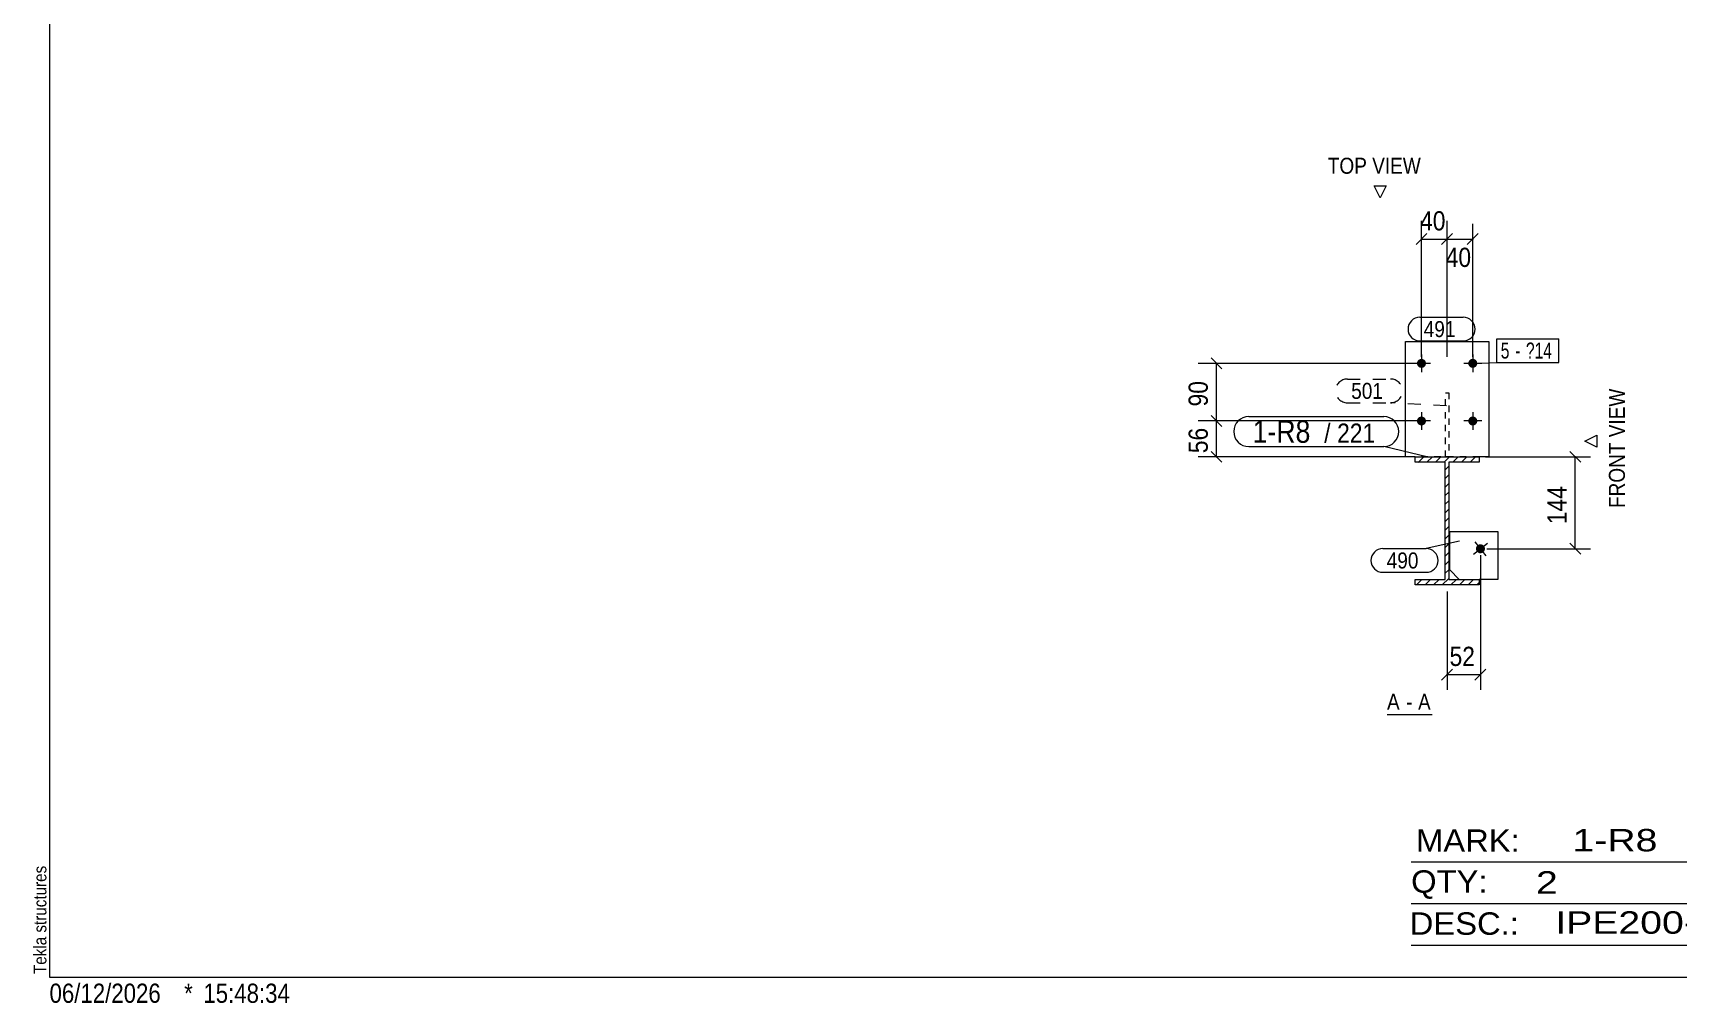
# Model space of a CAD drawing. Header units: millimetres. Extents: x 2 to 825, y 1 to 579.
# Drawn here: x 2.4 to 259.2, y 1 to 152.4 of the extents above; entities that cross this region are included whole.
import ezdxf

# ---------------------------------------------------------------- set-up
doc = ezdxf.new("R2010")
doc.units = ezdxf.units.MM
for name, pattern in [('XKITLINE00', [0]), ('XKITLINE01', [4, 1, -1, 1, -1]), ('XKITLINE02', [4, 2, -2])]:
    doc.linetypes.add(name, pattern=pattern)
for name, color, linetype, lineweight in [('Bolt', 3, 'Continuous', 0), ('BoltMark', 7, 'Continuous', 0), ('Dimensions', 7, 'Continuous', 0), ('DrawingSheet', 5, 'Continuous', 0), ('OtherObjectType', 7, 'Continuous', 0), ('Part', 2, 'Continuous', 0), ('PartMark', 7, 'Continuous', 0)]:
    doc.layers.add(name, color=color, linetype=linetype, lineweight=lineweight)
doc.styles.add('ARIAL', font='ARIAL.TTF')
doc.styles.add('ARIAL_NARROW', font='ARIALN.TTF')

# ---------------------------------------------------------------- blocks, each defined once
blk = doc.blocks.new('*A1')
at = {"layer": 'Part', "color": 7, "linetype": 'XKITLINE00', "lineweight": 0}
for p, q in [((218.62, 85.4), (218.8, 85.57)), ((218.8, 85.57), (219.47, 86.25)), ((219.97, 85.4), (220.82, 86.25)), ((221.31, 85.4), (222.16, 86.25)), ((222.66, 85.4), (223.51, 86.25)), ((222.84, 84.23), (223.4, 84.79)), ((224.01, 85.4), (224.86, 86.25)), ((225.35, 85.4), (226.2, 86.25)), ((226.7, 85.4), (227.55, 86.25)), ((228.05, 85.4), (228.11, 85.46)), ((222.84, 82.88), (223.4, 83.44)), ((222.84, 81.54), (223.4, 82.1)), ((222.84, 80.19), (223.4, 80.75)), ((222.84, 78.84), (223.4, 79.4)), ((222.84, 77.5), (223.4, 78.06)), ((222.84, 76.15), (223.4, 76.71)), ((222.84, 74.8), (223.4, 75.36)), ((222.84, 73.46), (223.4, 74.02)), ((222.84, 72.11), (223.4, 72.67)), ((222.84, 70.76), (223.4, 71.32)), ((222.84, 69.41), (223.4, 69.97)), ((218.33, 66.25), (219.18, 67.1)), ((219.68, 66.25), (220.53, 67.1)), ((221.02, 66.25), (221.87, 67.1)), ((222.37, 66.25), (223.4, 67.28)), ((222.84, 68.07), (223.4, 68.63)), ((223.72, 66.25), (224.57, 67.1)), ((225.06, 66.25), (225.91, 67.1)), ((226.41, 66.25), (227.26, 67.1)), ((227.76, 66.25), (228.12, 66.61))]:
    blk.add_line(p, q, dxfattribs=at)
blk = doc.blocks.new('*A106')
at = {"layer": 'Bolt'}
blk.add_hatch(color=3, dxfattribs=at).paths.add_polyline_path([(227.92, 72.47), (227.95, 72.49), (227.98, 72.51), (228.01, 72.52), (228.04, 72.54), (228.07, 72.55), (228.1, 72.56), (228.14, 72.57), (228.17, 72.58), (228.2, 72.59), (228.24, 72.59), (228.27, 72.6), (228.31, 72.6), (228.34, 72.6), (228.38, 72.6), (228.41, 72.59), (228.44, 72.59), (228.48, 72.58), (228.51, 72.57), (228.54, 72.56), (228.58, 72.55), (228.61, 72.54), (228.64, 72.52), (228.67, 72.51), (228.7, 72.49), (228.73, 72.47), (228.75, 72.45), (228.78, 72.43), (228.81, 72.4), (228.83, 72.38), (228.85, 72.35), (228.88, 72.33), (228.9, 72.3), (228.91, 72.27), (228.93, 72.24), (228.95, 72.21), (228.96, 72.18), (228.98, 72.15), (228.99, 72.12), (229, 72.08), (229.01, 72.05), (229.01, 72.02), (229.02, 71.98), (229.02, 71.95), (229.02, 71.91), (229.02, 71.88), (229.02, 71.84), (229.02, 71.81), (229.01, 71.78), (229.01, 71.74), (229, 71.71), (228.99, 71.68), (228.98, 71.64), (228.96, 71.61), (228.95, 71.58), (228.93, 71.55), (228.91, 71.52), (228.89, 71.49), (228.87, 71.47), (228.85, 71.44), (228.83, 71.41), (228.8, 71.39), (228.78, 71.37), (228.75, 71.34), (228.72, 71.32), (228.7, 71.3), (228.67, 71.29), (228.64, 71.27), (228.61, 71.26), (228.57, 71.24), (228.54, 71.23), (228.51, 71.22), (228.47, 71.21), (228.44, 71.21), (228.41, 71.2), (228.37, 71.2), (228.34, 71.2), (228.3, 71.2), (228.27, 71.2), (228.24, 71.2), (228.2, 71.21), (228.17, 71.21), (228.13, 71.22), (228.1, 71.23), (228.07, 71.24), (228.04, 71.26), (228.01, 71.27), (227.98, 71.29), (227.95, 71.31), (227.92, 71.33), (227.89, 71.35), (227.86, 71.37), (227.84, 71.39), (227.81, 71.42), (227.79, 71.44), (227.77, 71.47), (227.75, 71.49), (227.73, 71.52), (227.71, 71.55), (227.7, 71.58), (227.68, 71.61), (227.67, 71.65), (227.66, 71.68), (227.65, 71.71), (227.64, 71.74), (227.63, 71.78), (227.63, 71.81), (227.62, 71.85), (227.62, 71.88), (227.62, 71.92), (227.62, 71.95), (227.63, 71.98), (227.63, 72.02), (227.64, 72.05), (227.65, 72.08), (227.66, 72.12), (227.67, 72.15), (227.68, 72.18), (227.7, 72.21), (227.71, 72.24), (227.73, 72.27), (227.75, 72.3), (227.77, 72.33), (227.79, 72.36), (227.82, 72.38), (227.84, 72.4), (227.87, 72.43), (227.89, 72.45)], flags=17)
at = {"layer": 'Bolt', "color": 3, "linetype": 'XKITLINE00', "lineweight": 0}
for p, q in [((227.22, 71.04), (229.43, 72.76)), ((227.46, 73), (229.18, 70.79))]:
    blk.add_line(p, q, dxfattribs=at)
blk = doc.blocks.new('*A107')
at = {"layer": 'Bolt'}
for points in [[(219.82, 100.81), (219.82, 100.78), (219.82, 100.74), (219.81, 100.71), (219.8, 100.68), (219.79, 100.64), (219.78, 100.61), (219.77, 100.58), (219.76, 100.55), (219.74, 100.52), (219.72, 100.49), (219.7, 100.46), (219.68, 100.43), (219.66, 100.4), (219.64, 100.38), (219.62, 100.35), (219.59, 100.33), (219.57, 100.31), (219.54, 100.28), (219.51, 100.26), (219.48, 100.25), (219.45, 100.23), (219.42, 100.21), (219.39, 100.2), (219.36, 100.19), (219.33, 100.18), (219.29, 100.17), (219.26, 100.16), (219.23, 100.15), (219.19, 100.15), (219.16, 100.15), (219.12, 100.15), (219.09, 100.15), (219.05, 100.15), (219.02, 100.15), (218.99, 100.16), (218.95, 100.17), (218.92, 100.18), (218.89, 100.19), (218.85, 100.2), (218.82, 100.21), (218.79, 100.23), (218.76, 100.25), (218.73, 100.26), (218.71, 100.28), (218.68, 100.31), (218.65, 100.33), (218.63, 100.35), (218.6, 100.38), (218.58, 100.4), (218.56, 100.43), (218.54, 100.46), (218.52, 100.49), (218.51, 100.52), (218.49, 100.55), (218.48, 100.58), (218.46, 100.61), (218.45, 100.64), (218.44, 100.68), (218.44, 100.71), (218.43, 100.74), (218.43, 100.78), (218.42, 100.81), (218.42, 100.85), (218.42, 100.88), (218.43, 100.92), (218.43, 100.95), (218.44, 100.98), (218.44, 101.02), (218.45, 101.05), (218.46, 101.08), (218.48, 101.11), (218.49, 101.15), (218.51, 101.18), (218.52, 101.21), (218.54, 101.24), (218.56, 101.26), (218.58, 101.29), (218.6, 101.32), (218.63, 101.34), (218.65, 101.37), (218.68, 101.39), (218.71, 101.41), (218.73, 101.43), (218.76, 101.45), (218.79, 101.46), (218.82, 101.48), (218.85, 101.49), (218.89, 101.51), (218.92, 101.52), (218.95, 101.53), (218.99, 101.53), (219.02, 101.54), (219.05, 101.54), (219.09, 101.55), (219.12, 101.55), (219.16, 101.55), (219.19, 101.54), (219.23, 101.54), (219.26, 101.53), (219.29, 101.53), (219.33, 101.52), (219.36, 101.51), (219.39, 101.49), (219.42, 101.48), (219.45, 101.46), (219.48, 101.45), (219.51, 101.43), (219.54, 101.41), (219.57, 101.39), (219.59, 101.37), (219.62, 101.34), (219.64, 101.32), (219.66, 101.29), (219.68, 101.26), (219.7, 101.24), (219.72, 101.21), (219.74, 101.18), (219.76, 101.15), (219.77, 101.11), (219.78, 101.08), (219.79, 101.05), (219.8, 101.02), (219.81, 100.98), (219.82, 100.95), (219.82, 100.92), (219.82, 100.88), (219.82, 100.85)], [(227.82, 100.81), (227.82, 100.78), (227.82, 100.74), (227.81, 100.71), (227.8, 100.68), (227.79, 100.64), (227.78, 100.61), (227.77, 100.58), (227.76, 100.55), (227.74, 100.52), (227.72, 100.49), (227.7, 100.46), (227.68, 100.43), (227.66, 100.4), (227.64, 100.38), (227.62, 100.35), (227.59, 100.33), (227.57, 100.31), (227.54, 100.28), (227.51, 100.26), (227.48, 100.25), (227.45, 100.23), (227.42, 100.21), (227.39, 100.2), (227.36, 100.19), (227.33, 100.18), (227.29, 100.17), (227.26, 100.16), (227.23, 100.15), (227.19, 100.15), (227.16, 100.15), (227.12, 100.15), (227.09, 100.15), (227.05, 100.15), (227.02, 100.15), (226.99, 100.16), (226.95, 100.17), (226.92, 100.18), (226.89, 100.19), (226.85, 100.2), (226.82, 100.21), (226.79, 100.23), (226.76, 100.25), (226.73, 100.26), (226.71, 100.28), (226.68, 100.31), (226.65, 100.33), (226.63, 100.35), (226.6, 100.38), (226.58, 100.4), (226.56, 100.43), (226.54, 100.46), (226.52, 100.49), (226.51, 100.52), (226.49, 100.55), (226.48, 100.58), (226.46, 100.61), (226.45, 100.64), (226.44, 100.68), (226.44, 100.71), (226.43, 100.74), (226.43, 100.78), (226.42, 100.81), (226.42, 100.85), (226.42, 100.88), (226.43, 100.92), (226.43, 100.95), (226.44, 100.98), (226.44, 101.02), (226.45, 101.05), (226.46, 101.08), (226.48, 101.11), (226.49, 101.15), (226.51, 101.18), (226.52, 101.21), (226.54, 101.24), (226.56, 101.26), (226.58, 101.29), (226.6, 101.32), (226.63, 101.34), (226.65, 101.37), (226.68, 101.39), (226.71, 101.41), (226.73, 101.43), (226.76, 101.45), (226.79, 101.46), (226.82, 101.48), (226.85, 101.49), (226.89, 101.51), (226.92, 101.52), (226.95, 101.53), (226.99, 101.53), (227.02, 101.54), (227.05, 101.54), (227.09, 101.55), (227.12, 101.55), (227.16, 101.55), (227.19, 101.54), (227.23, 101.54), (227.26, 101.53), (227.29, 101.53), (227.33, 101.52), (227.36, 101.51), (227.39, 101.49), (227.42, 101.48), (227.45, 101.46), (227.48, 101.45), (227.51, 101.43), (227.54, 101.41), (227.57, 101.39), (227.59, 101.37), (227.62, 101.34), (227.64, 101.32), (227.66, 101.29), (227.68, 101.26), (227.7, 101.24), (227.72, 101.21), (227.74, 101.18), (227.76, 101.15), (227.77, 101.11), (227.78, 101.08), (227.79, 101.05), (227.8, 101.02), (227.81, 100.98), (227.82, 100.95), (227.82, 100.92), (227.82, 100.88), (227.82, 100.85)], [(219.82, 91.81), (219.82, 91.78), (219.82, 91.74), (219.81, 91.71), (219.8, 91.68), (219.79, 91.64), (219.78, 91.61), (219.77, 91.58), (219.76, 91.55), (219.74, 91.52), (219.72, 91.49), (219.7, 91.46), (219.68, 91.43), (219.66, 91.4), (219.64, 91.38), (219.62, 91.35), (219.59, 91.33), (219.57, 91.31), (219.54, 91.28), (219.51, 91.26), (219.48, 91.25), (219.45, 91.23), (219.42, 91.21), (219.39, 91.2), (219.36, 91.19), (219.33, 91.18), (219.29, 91.17), (219.26, 91.16), (219.23, 91.15), (219.19, 91.15), (219.16, 91.15), (219.12, 91.15), (219.09, 91.15), (219.05, 91.15), (219.02, 91.15), (218.99, 91.16), (218.95, 91.17), (218.92, 91.18), (218.89, 91.19), (218.85, 91.2), (218.82, 91.21), (218.79, 91.23), (218.76, 91.25), (218.73, 91.26), (218.71, 91.28), (218.68, 91.31), (218.65, 91.33), (218.63, 91.35), (218.6, 91.38), (218.58, 91.4), (218.56, 91.43), (218.54, 91.46), (218.52, 91.49), (218.51, 91.52), (218.49, 91.55), (218.48, 91.58), (218.46, 91.61), (218.45, 91.64), (218.44, 91.68), (218.44, 91.71), (218.43, 91.74), (218.43, 91.78), (218.42, 91.81), (218.42, 91.85), (218.42, 91.88), (218.43, 91.92), (218.43, 91.95), (218.44, 91.98), (218.44, 92.02), (218.45, 92.05), (218.46, 92.08), (218.48, 92.11), (218.49, 92.15), (218.51, 92.18), (218.52, 92.21), (218.54, 92.24), (218.56, 92.26), (218.58, 92.29), (218.6, 92.32), (218.63, 92.34), (218.65, 92.37), (218.68, 92.39), (218.71, 92.41), (218.73, 92.43), (218.76, 92.45), (218.79, 92.46), (218.82, 92.48), (218.85, 92.49), (218.89, 92.51), (218.92, 92.52), (218.95, 92.53), (218.99, 92.53), (219.02, 92.54), (219.05, 92.54), (219.09, 92.55), (219.12, 92.55), (219.16, 92.55), (219.19, 92.54), (219.23, 92.54), (219.26, 92.53), (219.29, 92.53), (219.33, 92.52), (219.36, 92.51), (219.39, 92.49), (219.42, 92.48), (219.45, 92.46), (219.48, 92.45), (219.51, 92.43), (219.54, 92.41), (219.57, 92.39), (219.59, 92.37), (219.62, 92.34), (219.64, 92.32), (219.66, 92.29), (219.68, 92.26), (219.7, 92.24), (219.72, 92.21), (219.74, 92.18), (219.76, 92.15), (219.77, 92.11), (219.78, 92.08), (219.79, 92.05), (219.8, 92.02), (219.81, 91.98), (219.82, 91.95), (219.82, 91.92), (219.82, 91.88), (219.82, 91.85)], [(227.82, 91.81), (227.82, 91.78), (227.82, 91.74), (227.81, 91.71), (227.8, 91.68), (227.79, 91.64), (227.78, 91.61), (227.77, 91.58), (227.76, 91.55), (227.74, 91.52), (227.72, 91.49), (227.7, 91.46), (227.68, 91.43), (227.66, 91.4), (227.64, 91.38), (227.62, 91.35), (227.59, 91.33), (227.57, 91.31), (227.54, 91.28), (227.51, 91.26), (227.48, 91.25), (227.45, 91.23), (227.42, 91.21), (227.39, 91.2), (227.36, 91.19), (227.33, 91.18), (227.29, 91.17), (227.26, 91.16), (227.23, 91.15), (227.19, 91.15), (227.16, 91.15), (227.12, 91.15), (227.09, 91.15), (227.05, 91.15), (227.02, 91.15), (226.99, 91.16), (226.95, 91.17), (226.92, 91.18), (226.89, 91.19), (226.85, 91.2), (226.82, 91.21), (226.79, 91.23), (226.76, 91.25), (226.73, 91.26), (226.71, 91.28), (226.68, 91.31), (226.65, 91.33), (226.63, 91.35), (226.6, 91.38), (226.58, 91.4), (226.56, 91.43), (226.54, 91.46), (226.52, 91.49), (226.51, 91.52), (226.49, 91.55), (226.48, 91.58), (226.46, 91.61), (226.45, 91.64), (226.44, 91.68), (226.44, 91.71), (226.43, 91.74), (226.43, 91.78), (226.42, 91.81), (226.42, 91.85), (226.42, 91.88), (226.43, 91.92), (226.43, 91.95), (226.44, 91.98), (226.44, 92.02), (226.45, 92.05), (226.46, 92.08), (226.48, 92.11), (226.49, 92.15), (226.51, 92.18), (226.52, 92.21), (226.54, 92.24), (226.56, 92.26), (226.58, 92.29), (226.6, 92.32), (226.63, 92.34), (226.65, 92.37), (226.68, 92.39), (226.71, 92.41), (226.73, 92.43), (226.76, 92.45), (226.79, 92.46), (226.82, 92.48), (226.85, 92.49), (226.89, 92.51), (226.92, 92.52), (226.95, 92.53), (226.99, 92.53), (227.02, 92.54), (227.05, 92.54), (227.09, 92.55), (227.12, 92.55), (227.16, 92.55), (227.19, 92.54), (227.23, 92.54), (227.26, 92.53), (227.29, 92.53), (227.33, 92.52), (227.36, 92.51), (227.39, 92.49), (227.42, 92.48), (227.45, 92.46), (227.48, 92.45), (227.51, 92.43), (227.54, 92.41), (227.57, 92.39), (227.59, 92.37), (227.62, 92.34), (227.64, 92.32), (227.66, 92.29), (227.68, 92.26), (227.7, 92.24), (227.72, 92.21), (227.74, 92.18), (227.76, 92.15), (227.77, 92.11), (227.78, 92.08), (227.79, 92.05), (227.8, 92.02), (227.81, 91.98), (227.82, 91.95), (227.82, 91.92), (227.82, 91.88), (227.82, 91.85)]]:
    blk.add_hatch(color=3, dxfattribs=at).paths.add_polyline_path(points, flags=17)
at = {"layer": 'Bolt', "color": 3, "linetype": 'XKITLINE00', "lineweight": 0}
for p, q in [((220.52, 100.85), (217.72, 100.85)), ((219.12, 102.25), (219.12, 99.45)), ((228.52, 100.85), (225.72, 100.85)), ((227.12, 102.25), (227.12, 99.45)), ((219.12, 93.25), (219.12, 90.45)), ((227.12, 93.25), (227.12, 90.45)), ((220.52, 91.85), (217.72, 91.85)), ((228.52, 91.85), (225.72, 91.85))]:
    blk.add_line(p, q, dxfattribs=at)
blk = doc.blocks.new('*A108')
at = {"layer": 'Part', "color": 2, "linetype": 'XKITLINE00', "lineweight": 0}
for p, q in [((218.12, 86.25), (228.12, 86.25)), ((218.12, 85.4), (218.12, 86.25)), ((222.84, 85.4), (218.12, 85.4)), ((222.84, 67.1), (222.84, 85.4)), ((228.12, 85.4), (223.4, 85.4)), ((223.4, 85.4), (223.4, 67.1)), ((228.12, 86.25), (228.12, 85.4)), ((218.12, 66.25), (218.12, 67.1)), ((218.12, 67.1), (222.84, 67.1)), ((223.4, 67.1), (228.12, 67.1)), ((228.12, 67.1), (228.12, 66.25)), ((228.12, 66.25), (218.12, 66.25))]:
    blk.add_line(p, q, dxfattribs=at)
blk = doc.blocks.new('*A109')
at = {"layer": 'Part', "color": 2, "linetype": 'XKITLINE00', "lineweight": 0}
for p, q in [((223.52, 68.6), (223.52, 74.6)), ((223.52, 74.6), (231.02, 74.6)), ((231.02, 74.6), (231.02, 67.1)), ((225.02, 67.1), (223.52, 68.6)), ((231.02, 67.1), (228.12, 67.1))]:
    blk.add_line(p, q, dxfattribs=at)
at = {"layer": 'Part', "color": 7, "linetype": 'XKITLINE01', "lineweight": 0}
blk.add_line((225.02, 67.1), (228.12, 67.1), dxfattribs=at)
blk = doc.blocks.new('*A110')
at = {"layer": 'Part', "color": 7, "linetype": 'XKITLINE01', "lineweight": 0}
for p, q in [((222.87, 86.25), (222.87, 96.25)), ((222.87, 96.25), (223.37, 96.25)), ((223.37, 96.25), (223.37, 86.25)), ((223.37, 86.25), (222.87, 86.25))]:
    blk.add_line(p, q, dxfattribs=at)
blk = doc.blocks.new('*A111')
at = {"layer": 'Part', "color": 2, "linetype": 'XKITLINE00', "lineweight": 0}
for p, q in [((216.62, 86.25), (216.62, 104.25)), ((216.62, 104.25), (229.62, 104.25)), ((229.62, 104.25), (229.62, 86.25)), ((218.12, 86.25), (216.62, 86.25)), ((229.62, 86.25), (228.12, 86.25))]:
    blk.add_line(p, q, dxfattribs=at)
at = {"layer": 'Part', "color": 7, "linetype": 'XKITLINE01', "lineweight": 0}
blk.add_line((228.12, 86.25), (218.12, 86.25), dxfattribs=at)
blk = doc.blocks.new('*A123')
at = {"layer": 'DrawingSheet', "color": 5, "linetype": 'XKITLINE00', "lineweight": 0}
for p, q in [((5, 579), (5, 5)), ((5, 5), (825, 5))]:
    blk.add_line(p, q, dxfattribs=at)
at = {"layer": 'DrawingSheet', "color": 5, "style": 'ARIAL', "width": 0.85}
blk.add_text('Tekla structures', height=2, rotation=90, dxfattribs=at).set_placement((4.5, 5.5))
blk = doc.blocks.new('*A127')
at = {"layer": 'OtherObjectType', "color": 6, "linetype": 'XKITLINE00', "lineweight": 0}
for p, q in [((217.5, 23), (267.5, 23)), ((217.5, 16.5), (267.5, 16.5)), ((217.5, 10), (267.5, 10))]:
    blk.add_line(p, q, dxfattribs=at)
at = {"layer": 'OtherObjectType', "color": 6, "style": 'ARIAL_NARROW'}
for s, width, p in [('MARK:', 1.275, (218.27, 24.58)), ('1-R8', 1.525501, (242.69, 24.65)), ('QTY:', 1.275, (217.5, 18.19)), ('2', 1.525501, (236.99, 18.05)), ('DESC.:', 1.275, (217.29, 11.63)), ('IPE200-J', 1.525501, (240, 11.79))]:
    blk.add_text(s, height=3.5, dxfattribs=dict(at, width=width)).set_placement(p)
blk = doc.blocks.new('*A130')
at = {"layer": 'OtherObjectType', "color": 7, "style": 'ARIAL_NARROW', "width": 1.008832}
for s, p in [('06/12/2026', (4.99, 1)), ('*', (26, 1)), ('15:48:34', (29, 1))]:
    blk.add_text(s, height=3, dxfattribs=at).set_placement(p)
blk = doc.blocks.new('*A229')
at = {"layer": 'Dimensions', "color": 7, "linetype": 'XKITLINE00', "lineweight": 0}
for p, q in [((186.27, 92.7), (187.97, 91)), ((218.12, 91.85), (184.27, 91.85)), ((187.12, 86.25), (187.12, 91.85)), ((217.12, 86.25), (184.27, 86.25)), ((186.27, 87.1), (187.97, 85.4))]:
    blk.add_line(p, q, dxfattribs=at)
at = {"layer": 'Dimensions', "color": 3}
for p in [(187.12, 91.85), (187.12, 86.25)]:
    blk.add_point(p, dxfattribs=at)
at = {"layer": 'Dimensions', "color": 3, "style": 'ARIAL', "width": 0.85}
blk.add_text('56', height=3, rotation=90.0002, dxfattribs=at).set_placement((185.77, 86.82))
blk = doc.blocks.new('*A230')
at = {"layer": 'Dimensions', "color": 7, "linetype": 'XKITLINE00', "lineweight": 0}
for p, q in [((218.12, 100.85), (184.27, 100.85)), ((186.27, 101.7), (187.97, 100)), ((187.12, 91.85), (187.12, 100.85)), ((186.27, 92.7), (187.97, 91)), ((218.12, 91.85), (184.27, 91.85))]:
    blk.add_line(p, q, dxfattribs=at)
at = {"layer": 'Dimensions', "color": 3}
for p in [(187.12, 100.85), (187.12, 91.85)]:
    blk.add_point(p, dxfattribs=at)
at = {"layer": 'Dimensions', "color": 3, "style": 'ARIAL', "width": 0.85}
blk.add_text('90', height=3, rotation=90.0002, dxfattribs=at).set_placement((185.77, 94.12))
blk = doc.blocks.new('*A231')
at = {"layer": 'Dimensions', "color": 7, "linetype": 'XKITLINE00', "lineweight": 0}
for p, q in [((229.12, 86.25), (245.52, 86.25)), ((242.27, 87.1), (243.97, 85.4)), ((243.12, 71.9), (243.12, 86.25)), ((242.27, 72.75), (243.97, 71.05)), ((229.32, 71.9), (245.52, 71.9))]:
    blk.add_line(p, q, dxfattribs=at)
at = {"layer": 'Dimensions', "color": 3}
for p in [(243.12, 86.25), (243.12, 71.9)]:
    blk.add_point(p, dxfattribs=at)
at = {"layer": 'Dimensions', "color": 3, "style": 'ARIAL', "width": 0.85}
blk.add_text('144', height=3, rotation=90.0002, dxfattribs=at).set_placement((241.77, 75.73))
blk = doc.blocks.new('*A232')
at = {"layer": 'Dimensions', "color": 7, "linetype": 'XKITLINE00', "lineweight": 0}
for p, q in [((219.97, 121.1), (218.27, 119.4)), ((219.12, 101.85), (219.12, 123.1)), ((223.97, 121.1), (222.27, 119.4)), ((223.12, 101.85), (223.12, 123.1)), ((219.12, 120.25), (223.12, 120.25))]:
    blk.add_line(p, q, dxfattribs=at)
at = {"layer": 'Dimensions', "color": 3}
for p in [(219.12, 120.25), (223.12, 120.25)]:
    blk.add_point(p, dxfattribs=at)
at = {"layer": 'Dimensions', "color": 3, "style": 'ARIAL', "width": 0.85}
blk.add_text('40', height=3, dxfattribs=at).set_placement((218.9, 121.6))
blk = doc.blocks.new('*A233')
at = {"layer": 'Dimensions', "color": 7, "linetype": 'XKITLINE00', "lineweight": 0}
for p, q in [((223.97, 121.1), (222.27, 119.4)), ((223.12, 101.85), (223.12, 122.65)), ((227.97, 121.1), (226.27, 119.4)), ((227.12, 101.85), (227.12, 122.65)), ((223.12, 120.25), (227.12, 120.25))]:
    blk.add_line(p, q, dxfattribs=at)
at = {"layer": 'Dimensions', "color": 3}
for p in [(223.12, 120.25), (227.12, 120.25)]:
    blk.add_point(p, dxfattribs=at)
at = {"layer": 'Dimensions', "color": 3, "style": 'ARIAL', "width": 0.85}
blk.add_text('40', height=3, dxfattribs=at).set_placement((222.9, 115.9))
blk = doc.blocks.new('*A234')
at = {"layer": 'Dimensions', "color": 7, "linetype": 'XKITLINE00', "lineweight": 0}
for p, q in [((228.32, 70.9), (228.32, 49.85)), ((223.12, 65.25), (223.12, 49.85)), ((223.97, 53.1), (222.27, 51.4)), ((223.12, 52.25), (228.32, 52.25)), ((229.17, 53.1), (227.47, 51.4))]:
    blk.add_line(p, q, dxfattribs=at)
at = {"layer": 'Dimensions', "color": 3}
for p in [(223.12, 52.25), (228.32, 52.25)]:
    blk.add_point(p, dxfattribs=at)
at = {"layer": 'Dimensions', "color": 3, "style": 'ARIAL', "width": 0.85}
blk.add_text('52', height=3, dxfattribs=at).set_placement((223.5, 53.6))
blk = doc.blocks.new('*A235')
at = {"layer": 'BoltMark', "color": 7, "linetype": 'XKITLINE00', "lineweight": 0}
for p, q in [((230.89, 104.7), (240.58, 104.7)), ((230.89, 101), (230.89, 104.7)), ((240.58, 101), (240.58, 104.7)), ((227.12, 100.85), (230.89, 101)), ((230.89, 101), (240.58, 101))]:
    blk.add_line(p, q, dxfattribs=at)
at = {"layer": 'BoltMark', "color": 3, "style": 'ARIAL_NARROW', "width": 0.85}
for s, p in [('5', (231.49, 101.6)), ('?14', (235.42, 101.6)), ('-', (233.76, 101.6))]:
    blk.add_text(s, height=2.5, dxfattribs=at).set_placement(p)
blk = doc.blocks.new('*A236')
at = {"layer": 'PartMark', "color": 7, "linetype": 'XKITLINE00', "lineweight": 0}
for p, q in [((218.87, 108.05), (225.64, 108.05)), ((218.87, 104.35), (225.64, 104.35))]:
    blk.add_line(p, q, dxfattribs=at)
for centre, start, end in [((218.87, 106.2), 90, 270), ((225.64, 106.2), 270, 90)]:
    blk.add_arc(centre, 1.85, start, end, dxfattribs=at)
at = {"layer": 'PartMark', "color": 3, "style": 'ARIAL', "width": 0.85}
blk.add_text('491', height=2.5, dxfattribs=at).set_placement((219.47, 104.95))
blk = doc.blocks.new('*A237')
at = {"layer": 'PartMark', "color": 7, "linetype": 'XKITLINE02', "lineweight": 0}
for p, q in [((207.55, 98.4), (214.31, 98.4)), ((207.55, 94.7), (214.31, 94.7)), ((223, 94.22), (214.31, 94.7))]:
    blk.add_line(p, q, dxfattribs=at)
for centre, start, end in [((207.55, 96.55), 90, 270), ((214.31, 96.55), 270, 90)]:
    blk.add_arc(centre, 1.85, start, end, dxfattribs=at)
at = {"layer": 'PartMark', "color": 3, "style": 'ARIAL', "width": 0.85}
blk.add_text('501', height=2.5, dxfattribs=at).set_placement((208.15, 95.3))
blk = doc.blocks.new('*A238')
at = {"layer": 'PartMark', "color": 7, "linetype": 'XKITLINE00', "lineweight": 0}
for p, q in [((213.09, 71.92), (219.86, 71.92)), ((225.05, 73.07), (219.86, 71.92)), ((213.09, 68.22), (219.86, 68.22))]:
    blk.add_line(p, q, dxfattribs=at)
for centre, start, end in [((213.09, 70.07), 90, 270), ((219.86, 70.07), 270, 90)]:
    blk.add_arc(centre, 1.85, start, end, dxfattribs=at)
at = {"layer": 'PartMark', "color": 3, "style": 'ARIAL', "width": 0.85}
blk.add_text('490', height=2.5, dxfattribs=at).set_placement((213.69, 68.82))
blk = doc.blocks.new('*A239')
at = {"layer": 'PartMark', "color": 7, "linetype": 'XKITLINE00', "lineweight": 0}
for p, q in [((192.17, 92.55), (213.22, 92.55)), ((192.17, 87.85), (213.22, 87.85)), ((220.15, 86.2), (213.22, 87.85))]:
    blk.add_line(p, q, dxfattribs=at)
for centre, start, end in [((192.17, 90.2), 90, 270), ((213.22, 90.2), 270, 90)]:
    blk.add_arc(centre, 2.35, start, end, dxfattribs=at)
at = {"layer": 'PartMark', "color": 1, "style": 'ARIAL', "width": 0.85}
blk.add_text('1-R8', height=3.5, dxfattribs=at).set_placement((192.77, 88.45))
at = {"layer": 'PartMark', "color": 3, "style": 'ARIAL', "width": 0.85}
for s, p in [('/', (203.94, 88.45)), ('221', (205.95, 88.45))]:
    blk.add_text(s, height=3, dxfattribs=at).set_placement(p)
blk = doc.blocks.new('*A240')
at = {"layer": 'OtherObjectType', "color": 7, "linetype": 'XKITLINE00', "lineweight": 0}
for p, q in [((212.65, 126.7), (211.71, 128.57)), ((211.71, 128.57), (213.59, 128.57)), ((213.59, 128.57), (212.65, 126.7)), ((212.65, 126.7), (212.65, 126.7)), ((244.62, 88.72), (246.5, 89.66)), ((246.5, 87.78), (244.62, 88.72)), ((244.62, 88.72), (244.62, 88.72)), ((246.5, 89.66), (246.5, 87.78)), ((213.74, 46), (220.8, 46))]:
    blk.add_line(p, q, dxfattribs=at)
at = {"layer": 'OtherObjectType', "color": 7, "style": 'ARIAL', "width": 0.85}
for s, p in [('TOP VIEW', (204.5, 130.45)), ('A', (213.74, 46.75)), ('A', (218.58, 46.75)), ('-', (216.72, 46.75))]:
    blk.add_text(s, height=2.5, dxfattribs=at).set_placement(p)
blk.add_text('FRONT VIEW', height=2.5, rotation=90, dxfattribs=at).set_placement((250.87, 78.26))

msp = doc.modelspace()

# ---------------------------------------------------------------- block references
at = {"lineweight": 0}
for name in ['*A123', '*A232', '*A233', '*A236', '*A111', '*A235', '*A230', '*A107', '*A237', '*A110', '*A229', '*A239', '*A108', '*A1', '*A231', '*A109', '*A238', '*A106', '*A234', '*A127', '*A130']:
    msp.add_blockref(name, (0, 0), dxfattribs=at)
at = {"layer": 'OtherObjectType', "lineweight": 0}
msp.add_blockref('*A240', (0, 0), dxfattribs=at)

doc.saveas('drawing.dxf')
